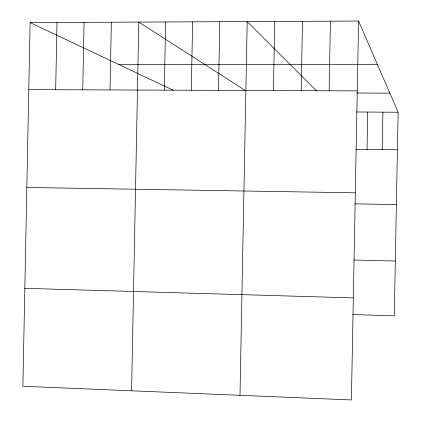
<?xml version="1.0" encoding="UTF-8"?>
<svg xmlns="http://www.w3.org/2000/svg" width="421" height="421" viewBox="0 0 421 421"><rect width="100%" height="100%" fill="white"/><g stroke="black" fill="none" stroke-linecap="round" stroke-linejoin="round"><path stroke-width="0.63" d="M82.748 89.836L84.079 22.339M110.013 89.936L111.344 22.213M131.578 390.793L138.793 22.081L245.49 90.641M164.29 90.147L165.616 21.955M191.297 90.252L192.623 21.829M218.488 90.357L219.815 21.703M239.991 395.308L247.19 21.571L316.608 90.915M273.424 90.568L274.75 21.445M301.178 90.673L302.504 21.313M329.122 90.778L330.443 21.182M358.576 21.05L351.403 399.95L22.881 386.267L30.112 22.592L358.576 21.05L398.119 112.249L394.288 315.855L352.735 314.555M367.028 149.46L367.733 112.054M382.189 149.623L382.899 112.149M55.672 89.731L57.003 22.466M118.78 64.497L377.484 64.66M28.781 89.626L357.255 90.889M356.598 93.025L389.841 93.157M356.571 111.981L398.119 112.249M355.861 149.334L397.413 149.792M26.833 187.461L355.324 192.818M354.829 203.843L396.382 204.574M353.766 260.015L395.319 261.036M24.828 288.322L353.335 297.9M30.112 22.592L173.51 90.362"/></g></svg>
